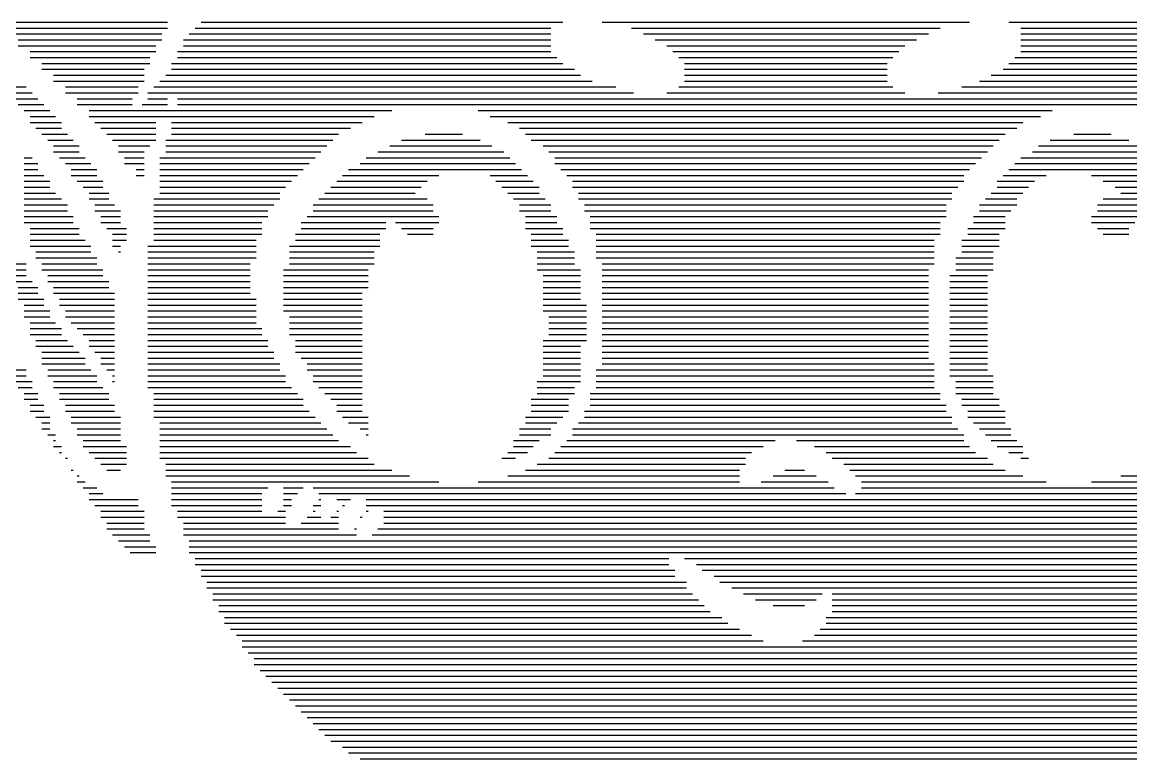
# Model space of a CAD drawing. Header units: inches. Extents: x -5 to 125, y -8 to 83.
# Drawn here: x 66.254 to 71.029, y 30.688 to 33.863 of the extents above; entities that cross this region are included whole.
import ezdxf

# ---------------------------------------------------------------- set-up
doc = ezdxf.new("R2010")
doc.units = ezdxf.units.IN
doc.layers.add('Bottom Overlay', color=54, linetype='Continuous')

msp = doc.modelspace()

# ---------------------------------------------------------------- linework, layer by layer
at = {"layer": 'Bottom Overlay'}
for p, q in [((66.2113, 33.8632), (66.8802, 33.8632)), ((67.0241, 33.8632), (68.582, 33.8632)), ((68.7513, 33.8632), (70.3346, 33.8632)), ((70.5039, 33.8632), (71.757, 33.8632)), ((66.2113, 33.8378), (66.8802, 33.8378)), ((66.2113, 33.8124), (66.8548, 33.8124)), ((66.9733, 33.8124), (68.5312, 33.8124)), ((66.9987, 33.8378), (68.5312, 33.8378)), ((68.8783, 33.8378), (70.2076, 33.8378)), ((68.9291, 33.8124), (70.1568, 33.8124)), ((70.5547, 33.8378), (71.7824, 33.8378)), ((70.5547, 33.8124), (71.8078, 33.8124)), ((66.2367, 33.787), (66.8548, 33.787)), ((66.2367, 33.7616), (66.8294, 33.7616)), ((66.9479, 33.787), (68.5312, 33.787)), ((66.9479, 33.7616), (68.5312, 33.7616)), ((68.9799, 33.787), (70.106, 33.787)), ((69.0307, 33.7616), (70.0552, 33.7616)), ((70.5547, 33.787), (71.8078, 33.787)), ((70.5547, 33.7616), (71.8332, 33.7616)), ((66.2875, 33.7362), (66.8294, 33.7362)), ((66.9225, 33.7362), (68.5312, 33.7362)), ((69.0561, 33.7362), (70.0298, 33.7362)), ((70.5547, 33.7362), (71.8586, 33.7362)), ((66.2875, 33.7108), (66.804, 33.7108)), ((66.3383, 33.6854), (66.804, 33.6854)), ((66.8971, 33.6854), (68.582, 33.6854)), ((66.9225, 33.7108), (68.5566, 33.7108)), ((69.0815, 33.7108), (70.0044, 33.7108)), ((69.1069, 33.6854), (69.979, 33.6854)), ((70.5039, 33.6854), (71.884, 33.6854)), ((70.5293, 33.7108), (71.8586, 33.7108)), ((66.3383, 33.66), (66.7786, 33.66)), ((66.3891, 33.6346), (66.7786, 33.6346)), ((66.8717, 33.6346), (68.6582, 33.6346)), ((66.8971, 33.66), (68.6328, 33.66)), ((69.1069, 33.66), (69.979, 33.66)), ((69.1069, 33.6346), (69.979, 33.6346)), ((70.4277, 33.6346), (71.9094, 33.6346)), ((70.4785, 33.66), (71.884, 33.66)), ((66.1605, 33.5838), (66.2706, 33.5838)), ((66.3891, 33.6092), (66.7786, 33.6092)), ((66.4399, 33.5838), (66.7532, 33.5838)), ((66.8209, 33.5838), (68.8106, 33.5838)), ((66.8463, 33.6092), (68.709, 33.6092)), ((69.0815, 33.5838), (70.0044, 33.5838)), ((69.1069, 33.6092), (69.979, 33.6092)), ((70.3007, 33.5838), (71.9348, 33.5838)), ((70.3769, 33.6092), (71.9094, 33.6092)), ((66.1859, 33.5584), (66.296, 33.5584)), ((66.2113, 33.533), (66.3214, 33.533)), ((66.4399, 33.5584), (66.7532, 33.5584)), ((66.4907, 33.533), (66.7278, 33.533)), ((66.7955, 33.5584), (68.8868, 33.5584)), ((66.7955, 33.533), (66.8802, 33.533)), ((66.9225, 33.533), (71.9602, 33.533)), ((69.0307, 33.5584), (70.0552, 33.5584)), ((70.1991, 33.5584), (71.9602, 33.5584)), ((66.2367, 33.5076), (66.3468, 33.5076)), ((66.2621, 33.4822), (66.3722, 33.4822)), ((66.4907, 33.5076), (66.7278, 33.5076)), ((66.5415, 33.4822), (67.8454, 33.4822)), ((66.7701, 33.5076), (66.8802, 33.5076)), ((66.9225, 33.5076), (71.9602, 33.5076)), ((68.2179, 33.4822), (70.6902, 33.4822)), ((66.2875, 33.4568), (66.3976, 33.4568)), ((66.2875, 33.4314), (66.423, 33.4314)), ((66.5415, 33.4568), (67.7692, 33.4568)), ((66.5669, 33.4314), (66.8294, 33.4314)), ((66.8971, 33.4314), (67.7184, 33.4314)), ((68.2687, 33.4568), (70.6394, 33.4568)), ((68.3449, 33.4314), (70.5632, 33.4314)), ((66.3129, 33.406), (66.423, 33.406)), ((66.3383, 33.3806), (66.4484, 33.3806)), ((66.5923, 33.406), (66.8294, 33.406)), ((66.6177, 33.3806), (66.8294, 33.3806)), ((66.8971, 33.406), (67.6676, 33.406)), ((66.8971, 33.3806), (67.6168, 33.3806)), ((67.9893, 33.3806), (68.1502, 33.3806)), ((68.3957, 33.406), (70.5378, 33.406)), ((68.4211, 33.3806), (70.487, 33.3806)), ((70.7833, 33.3806), (70.9442, 33.3806)), ((66.3637, 33.3552), (66.4738, 33.3552)), ((66.6431, 33.3552), (66.8294, 33.3552)), ((66.8717, 33.3552), (67.5914, 33.3552)), ((67.8877, 33.3552), (68.2264, 33.3552)), ((68.4465, 33.3552), (70.4616, 33.3552)), ((70.6817, 33.3552), (71.0204, 33.3552)), ((66.3891, 33.3298), (66.4992, 33.3298)), ((66.3891, 33.3044), (66.4992, 33.3044)), ((66.6685, 33.3298), (66.804, 33.3298)), ((66.6685, 33.3044), (66.7786, 33.3044)), ((66.8717, 33.3298), (67.566, 33.3298)), ((66.8717, 33.3044), (67.5406, 33.3044)), ((67.7861, 33.3044), (68.328, 33.3044)), ((67.8369, 33.3298), (68.2772, 33.3298)), ((68.4973, 33.3298), (70.4362, 33.3298)), ((68.5227, 33.3044), (70.4108, 33.3044)), ((70.6055, 33.3044), (71.1474, 33.3044)), ((70.6309, 33.3298), (71.0966, 33.3298)), ((66.2621, 33.279), (66.296, 33.279)), ((66.2621, 33.2536), (66.3214, 33.2536)), ((66.4145, 33.279), (66.5246, 33.279)), ((66.4399, 33.2536), (66.55, 33.2536)), ((66.6939, 33.279), (66.7786, 33.279)), ((66.6939, 33.2536), (66.7786, 33.2536)), ((66.8463, 33.279), (67.5152, 33.279)), ((66.8463, 33.2536), (67.4898, 33.2536)), ((67.7099, 33.2536), (68.3788, 33.2536)), ((67.7353, 33.279), (68.3534, 33.279)), ((68.5481, 33.279), (70.3854, 33.279)), ((68.5481, 33.2536), (70.36, 33.2536)), ((70.5293, 33.2536), (71.2236, 33.2536)), ((70.5547, 33.279), (71.1728, 33.279)), ((66.2621, 33.2282), (66.3214, 33.2282)), ((66.2621, 33.2028), (66.3468, 33.2028)), ((66.4653, 33.2282), (66.5754, 33.2282)), ((66.4653, 33.2028), (66.5754, 33.2028)), ((66.7447, 33.2282), (66.7786, 33.2282)), ((66.7447, 33.2028), (66.7786, 33.2028)), ((66.8463, 33.2282), (67.4644, 33.2282)), ((66.8463, 33.2028), (67.439, 33.2028)), ((67.6337, 33.2028), (68.0486, 33.2028)), ((67.6591, 33.2282), (68.4042, 33.2282)), ((68.2687, 33.2028), (68.4296, 33.2028)), ((68.5735, 33.2282), (70.3346, 33.2282)), ((68.5989, 33.2028), (70.3092, 33.2028)), ((70.4785, 33.2028), (70.6648, 33.2028)), ((70.5039, 33.2282), (71.249, 33.2282)), ((70.8595, 33.2028), (71.2744, 33.2028)), ((66.2621, 33.1774), (66.3722, 33.1774)), ((66.2621, 33.152), (66.3722, 33.152)), ((66.4907, 33.1774), (66.6008, 33.1774)), ((66.5161, 33.152), (66.6008, 33.152)), ((66.8463, 33.1774), (67.4136, 33.1774)), ((66.8463, 33.152), (67.3882, 33.152)), ((67.5829, 33.152), (67.9724, 33.152)), ((67.6083, 33.1774), (67.9978, 33.1774)), ((68.2941, 33.1774), (68.455, 33.1774)), ((68.3195, 33.152), (68.4804, 33.152)), ((68.6243, 33.1774), (70.3092, 33.1774)), ((68.6243, 33.152), (70.2838, 33.152)), ((70.4531, 33.1774), (70.614, 33.1774)), ((70.4531, 33.152), (70.5886, 33.152)), ((70.9103, 33.1774), (71.2998, 33.1774)), ((70.9611, 33.152), (71.3252, 33.152)), ((66.2621, 33.1266), (66.3976, 33.1266)), ((66.2621, 33.1012), (66.423, 33.1012)), ((66.5415, 33.1266), (66.6262, 33.1266)), ((66.5415, 33.1012), (66.6262, 33.1012)), ((66.8209, 33.1012), (67.3628, 33.1012)), ((66.8463, 33.1266), (67.3628, 33.1266)), ((67.5321, 33.1012), (67.9978, 33.1012)), ((67.5575, 33.1266), (67.947, 33.1266)), ((68.3449, 33.1266), (68.4804, 33.1266)), ((68.3703, 33.1012), (68.5058, 33.1012)), ((68.6497, 33.1266), (70.2584, 33.1266)), ((68.6497, 33.1012), (70.2584, 33.1012)), ((70.4023, 33.1012), (70.5378, 33.1012)), ((70.4277, 33.1266), (70.5632, 33.1266)), ((70.9103, 33.1012), (71.376, 33.1012)), ((70.9865, 33.1266), (71.3506, 33.1266)), ((66.2621, 33.0758), (66.4484, 33.0758)), ((66.2621, 33.0504), (66.4484, 33.0504)), ((66.5669, 33.0758), (66.6516, 33.0758)), ((66.5669, 33.0504), (66.677, 33.0504)), ((66.8209, 33.0758), (67.3374, 33.0758)), ((66.8209, 33.0504), (67.312, 33.0504)), ((67.5067, 33.0758), (68.0232, 33.0758)), ((67.5067, 33.0504), (68.0232, 33.0504)), ((68.3957, 33.0758), (68.5312, 33.0758)), ((68.3957, 33.0504), (68.5312, 33.0504)), ((68.6751, 33.0758), (70.233, 33.0758)), ((68.6751, 33.0504), (70.233, 33.0504)), ((70.3769, 33.0758), (70.5378, 33.0758)), ((70.3769, 33.0504), (70.5124, 33.0504)), ((70.8849, 33.0758), (71.4014, 33.0758)), ((70.8849, 33.0504), (71.4268, 33.0504)), ((66.2621, 33.025), (66.4738, 33.025)), ((66.2621, 32.9996), (66.4738, 32.9996)), ((66.5923, 33.025), (66.677, 33.025)), ((66.5923, 32.9996), (66.677, 32.9996)), ((66.8209, 33.025), (67.312, 33.025)), ((66.8209, 32.9996), (67.2866, 32.9996)), ((67.4559, 32.9996), (67.82, 32.9996)), ((67.4813, 33.025), (68.0486, 33.025)), ((67.8623, 32.9996), (68.0486, 32.9996)), ((68.4211, 33.025), (68.5566, 33.025)), ((68.4211, 32.9996), (68.5566, 32.9996)), ((68.7005, 33.025), (70.233, 33.025)), ((68.7005, 32.9996), (70.2076, 32.9996)), ((70.3515, 33.025), (70.487, 33.025)), ((70.3515, 32.9996), (70.487, 32.9996)), ((70.8595, 33.025), (71.4268, 33.025)), ((70.8595, 32.9996), (71.0458, 32.9996)), ((66.2875, 32.9742), (66.4992, 32.9742)), ((66.6177, 32.9742), (66.7024, 32.9742)), ((66.8209, 32.9742), (67.2866, 32.9742)), ((67.4559, 32.9742), (67.82, 32.9742)), ((67.8877, 32.9742), (68.0232, 32.9742)), ((68.4211, 32.9742), (68.582, 32.9742)), ((68.7005, 32.9742), (70.2076, 32.9742)), ((70.3261, 32.9742), (70.487, 32.9742)), ((70.8849, 32.9742), (71.0204, 32.9742)), ((66.2875, 32.9488), (66.4992, 32.9488)), ((66.2875, 32.9234), (66.5246, 32.9234)), ((66.6431, 32.9488), (66.7024, 32.9488)), ((66.6431, 32.9234), (66.7024, 32.9234)), ((66.8209, 32.9488), (67.2866, 32.9488)), ((66.8209, 32.9234), (67.2612, 32.9234)), ((67.4305, 32.9488), (67.7946, 32.9488)), ((67.4305, 32.9234), (67.7946, 32.9234)), ((67.9131, 32.9488), (68.0232, 32.9488)), ((68.4465, 32.9488), (68.582, 32.9488)), ((68.4465, 32.9234), (68.6074, 32.9234)), ((68.7259, 32.9488), (70.2076, 32.9488)), ((68.7259, 32.9234), (70.1822, 32.9234)), ((70.3007, 32.9234), (70.4616, 32.9234)), ((70.3261, 32.9488), (70.4616, 32.9488)), ((70.9103, 32.9488), (71.0204, 32.9488)), ((66.2875, 32.898), (66.55, 32.898)), ((66.3129, 32.8726), (66.55, 32.8726)), ((66.6431, 32.898), (66.677, 32.898)), ((66.6685, 32.8726), (66.677, 32.8726)), ((66.7955, 32.898), (67.2612, 32.898)), ((66.7955, 32.8726), (67.2612, 32.8726)), ((67.4051, 32.898), (67.7946, 32.898)), ((67.4051, 32.8726), (67.7692, 32.8726)), ((68.4465, 32.898), (68.6074, 32.898)), ((68.4719, 32.8726), (68.6328, 32.8726)), ((68.7259, 32.898), (70.1822, 32.898)), ((68.7259, 32.8726), (70.1822, 32.8726)), ((70.3007, 32.898), (70.4616, 32.898)), ((70.3007, 32.8726), (70.4362, 32.8726)), ((66.1859, 32.8218), (66.2706, 32.8218)), ((66.3129, 32.8472), (66.5754, 32.8472)), ((66.3383, 32.8218), (66.5754, 32.8218)), ((66.7955, 32.8472), (67.2612, 32.8472)), ((66.7955, 32.8218), (67.2358, 32.8218)), ((67.4051, 32.8472), (67.7692, 32.8472)), ((67.4051, 32.8218), (67.7692, 32.8218)), ((68.4719, 32.8472), (68.6328, 32.8472)), ((68.4719, 32.8218), (68.6328, 32.8218)), ((68.7259, 32.8472), (70.1822, 32.8472)), ((68.7513, 32.8218), (70.1822, 32.8218)), ((70.2753, 32.8472), (70.4362, 32.8472)), ((70.2753, 32.8218), (70.4362, 32.8218)), ((66.1859, 32.7964), (66.2706, 32.7964)), ((66.2113, 32.771), (66.2706, 32.771)), ((66.3383, 32.7964), (66.6008, 32.7964)), ((66.3637, 32.771), (66.6008, 32.771)), ((66.7955, 32.7964), (67.2358, 32.7964)), ((66.7955, 32.771), (67.2358, 32.771)), ((67.3797, 32.7964), (67.7438, 32.7964)), ((67.3797, 32.771), (67.7438, 32.771)), ((68.4719, 32.7964), (68.6582, 32.7964)), ((68.4973, 32.771), (68.6582, 32.771)), ((68.7513, 32.7964), (70.1568, 32.7964)), ((68.7513, 32.771), (70.1568, 32.771)), ((70.2499, 32.771), (70.4108, 32.771)), ((70.2753, 32.7964), (70.4362, 32.7964)), ((66.2113, 32.7456), (66.296, 32.7456)), ((66.2367, 32.7202), (66.3214, 32.7202)), ((66.3637, 32.7456), (66.6262, 32.7456)), ((66.3891, 32.7202), (66.6262, 32.7202)), ((66.7955, 32.7456), (67.2358, 32.7456)), ((66.7955, 32.7202), (67.2358, 32.7202)), ((67.3797, 32.7456), (67.7438, 32.7456)), ((67.3797, 32.7202), (67.7438, 32.7202)), ((68.4973, 32.7456), (68.6582, 32.7456)), ((68.4973, 32.7202), (68.6582, 32.7202)), ((68.7513, 32.7456), (70.1568, 32.7456)), ((68.7513, 32.7202), (70.1568, 32.7202)), ((70.2499, 32.7456), (70.4108, 32.7456)), ((70.2499, 32.7202), (70.4108, 32.7202)), ((66.2367, 32.6948), (66.3214, 32.6948)), ((66.2367, 32.6694), (66.3468, 32.6694)), ((66.3891, 32.6948), (66.6516, 32.6948)), ((66.4145, 32.6694), (66.6516, 32.6694)), ((66.7955, 32.6948), (67.2358, 32.6948)), ((66.7955, 32.6694), (67.2612, 32.6694)), ((67.3797, 32.6948), (67.7184, 32.6948)), ((67.3797, 32.6694), (67.7184, 32.6694)), ((68.4973, 32.6948), (68.6582, 32.6948)), ((68.4973, 32.6694), (68.6582, 32.6694)), ((68.7513, 32.6948), (70.1568, 32.6948)), ((68.7513, 32.6694), (70.1568, 32.6694)), ((70.2499, 32.6948), (70.4108, 32.6948)), ((70.2499, 32.6694), (70.4108, 32.6694)), ((66.2621, 32.644), (66.3468, 32.644)), ((66.2621, 32.6186), (66.3722, 32.6186)), ((66.4145, 32.644), (66.6516, 32.644)), ((66.4399, 32.6186), (66.6516, 32.6186)), ((66.7955, 32.644), (67.2612, 32.644)), ((66.7955, 32.6186), (67.2612, 32.6186)), ((67.3797, 32.644), (67.7184, 32.644)), ((67.3797, 32.6186), (67.7184, 32.6186)), ((68.4973, 32.644), (68.6836, 32.644)), ((68.4973, 32.6186), (68.6836, 32.6186)), ((68.7513, 32.644), (70.1568, 32.644)), ((68.7513, 32.6186), (70.1568, 32.6186)), ((70.2499, 32.644), (70.4108, 32.644)), ((70.2499, 32.6186), (70.4108, 32.6186)), ((66.2621, 32.5932), (66.3722, 32.5932)), ((66.2875, 32.5678), (66.3976, 32.5678)), ((66.4399, 32.5932), (66.6516, 32.5932)), ((66.4653, 32.5678), (66.6516, 32.5678)), ((66.7955, 32.5932), (67.2612, 32.5932)), ((66.7955, 32.5678), (67.2612, 32.5678)), ((67.4051, 32.5932), (67.7184, 32.5932)), ((67.4051, 32.5678), (67.7184, 32.5678)), ((68.5227, 32.5932), (68.6836, 32.5932)), ((68.5227, 32.5678), (68.6836, 32.5678)), ((68.7513, 32.5932), (70.1568, 32.5932)), ((68.7513, 32.5678), (70.1568, 32.5678)), ((70.2499, 32.5932), (70.4108, 32.5932)), ((70.2499, 32.5678), (70.4108, 32.5678)), ((66.2875, 32.5424), (66.423, 32.5424)), ((66.4907, 32.5424), (66.6516, 32.5424)), ((66.7955, 32.5424), (67.2866, 32.5424)), ((67.4051, 32.5424), (67.7184, 32.5424)), ((68.5227, 32.5424), (68.6836, 32.5424)), ((68.7513, 32.5424), (70.1568, 32.5424)), ((70.2499, 32.5424), (70.4108, 32.5424)), ((66.2875, 32.517), (66.423, 32.517)), ((66.3129, 32.4916), (66.4484, 32.4916)), ((66.5161, 32.517), (66.6516, 32.517)), ((66.5415, 32.4916), (66.6516, 32.4916)), ((66.7955, 32.517), (67.2866, 32.517)), ((66.7955, 32.4916), (67.312, 32.4916)), ((67.4051, 32.517), (67.7184, 32.517)), ((67.4305, 32.4916), (67.7184, 32.4916)), ((68.4973, 32.4916), (68.6836, 32.4916)), ((68.5227, 32.517), (68.6836, 32.517)), ((68.7513, 32.517), (70.1568, 32.517)), ((68.7513, 32.4916), (70.1568, 32.4916)), ((70.2499, 32.517), (70.4108, 32.517)), ((70.2499, 32.4916), (70.4108, 32.4916)), ((66.3129, 32.4662), (66.4738, 32.4662)), ((66.3383, 32.4408), (66.4992, 32.4408)), ((66.5415, 32.4662), (66.6516, 32.4662)), ((66.5669, 32.4408), (66.6516, 32.4408)), ((66.7955, 32.4662), (67.312, 32.4662)), ((66.7955, 32.4408), (67.3374, 32.4408)), ((67.4305, 32.4662), (67.7184, 32.4662)), ((67.4305, 32.4408), (67.7184, 32.4408)), ((68.4973, 32.4662), (68.6582, 32.4662)), ((68.4973, 32.4408), (68.6582, 32.4408)), ((68.7513, 32.4662), (70.1568, 32.4662)), ((68.7513, 32.4408), (70.1568, 32.4408)), ((70.2499, 32.4662), (70.4108, 32.4662)), ((70.2499, 32.4408), (70.4108, 32.4408)), ((66.3383, 32.4154), (66.5246, 32.4154)), ((66.3383, 32.39), (66.5246, 32.39)), ((66.5923, 32.4154), (66.6516, 32.4154)), ((66.5923, 32.39), (66.6516, 32.39)), ((66.7955, 32.4154), (67.3374, 32.4154)), ((66.7955, 32.39), (67.3628, 32.39)), ((67.4559, 32.4154), (67.7184, 32.4154)), ((67.4813, 32.39), (67.7184, 32.39)), ((68.4973, 32.4154), (68.6582, 32.4154)), ((68.4973, 32.39), (68.6582, 32.39)), ((68.7513, 32.4154), (70.1568, 32.4154)), ((68.7513, 32.39), (70.1822, 32.39)), ((70.2499, 32.4154), (70.4108, 32.4154)), ((70.2499, 32.39), (70.4108, 32.39)), ((66.1859, 32.3646), (66.2706, 32.3646)), ((66.1859, 32.3392), (66.2706, 32.3392)), ((66.3637, 32.3646), (66.55, 32.3646)), ((66.3637, 32.3392), (66.5754, 32.3392)), ((66.6177, 32.3646), (66.6516, 32.3646)), ((66.6431, 32.3392), (66.6516, 32.3392)), ((66.7955, 32.3646), (67.3628, 32.3646)), ((66.7955, 32.3392), (67.3882, 32.3392)), ((67.4813, 32.3646), (67.7184, 32.3646)), ((67.5067, 32.3392), (67.7184, 32.3392)), ((68.4973, 32.3646), (68.6582, 32.3646)), ((68.4973, 32.3392), (68.6582, 32.3392)), ((68.7259, 32.3646), (70.1822, 32.3646)), ((68.7259, 32.3392), (70.1822, 32.3392)), ((70.2499, 32.3646), (70.4108, 32.3646)), ((70.2499, 32.3392), (70.4362, 32.3392)), ((66.2113, 32.3138), (66.296, 32.3138)), ((66.2367, 32.2884), (66.296, 32.2884)), ((66.3891, 32.3138), (66.5754, 32.3138)), ((66.3891, 32.2884), (66.6008, 32.2884)), ((66.6431, 32.3138), (66.6516, 32.3138)), ((66.7955, 32.3138), (67.3882, 32.3138)), ((66.7955, 32.2884), (67.4136, 32.2884)), ((67.5067, 32.3138), (67.7184, 32.3138)), ((67.5321, 32.2884), (67.7184, 32.2884)), ((68.4719, 32.3138), (68.6582, 32.3138)), ((68.4719, 32.2884), (68.6328, 32.2884)), ((68.7259, 32.3138), (70.1822, 32.3138)), ((68.7259, 32.2884), (70.1822, 32.2884)), ((70.2753, 32.3138), (70.4362, 32.3138)), ((70.2753, 32.2884), (70.4362, 32.2884)), ((66.2621, 32.263), (66.3214, 32.263)), ((66.2621, 32.2376), (66.3214, 32.2376)), ((66.4145, 32.263), (66.6262, 32.263)), ((66.4145, 32.2376), (66.6262, 32.2376)), ((66.8209, 32.263), (67.439, 32.263)), ((66.8209, 32.2376), (67.4644, 32.2376)), ((67.5575, 32.263), (67.7184, 32.263)), ((67.5829, 32.2376), (67.7184, 32.2376)), ((68.4465, 32.2376), (68.6074, 32.2376)), ((68.4719, 32.263), (68.6328, 32.263)), ((68.7005, 32.263), (70.2076, 32.263)), ((68.7005, 32.2376), (70.2076, 32.2376)), ((70.2753, 32.263), (70.4362, 32.263)), ((70.3007, 32.2376), (70.4616, 32.2376)), ((66.2875, 32.2122), (66.3468, 32.2122)), ((66.2875, 32.1868), (66.3468, 32.1868)), ((66.4399, 32.2122), (66.6516, 32.2122)), ((66.4399, 32.1868), (66.6516, 32.1868)), ((66.8209, 32.2122), (67.4644, 32.2122)), ((66.8209, 32.1868), (67.4898, 32.1868)), ((67.6083, 32.2122), (67.7184, 32.2122)), ((67.6083, 32.1868), (67.7184, 32.1868)), ((68.4465, 32.2122), (68.6074, 32.2122)), ((68.4465, 32.1868), (68.6074, 32.1868)), ((68.6751, 32.1868), (70.233, 32.1868)), ((68.7005, 32.2122), (70.233, 32.2122)), ((70.3007, 32.2122), (70.4616, 32.2122)), ((70.3261, 32.1868), (70.487, 32.1868)), ((66.3129, 32.1614), (66.3722, 32.1614)), ((66.4653, 32.1614), (66.677, 32.1614)), ((66.8209, 32.1614), (67.5152, 32.1614)), ((67.6337, 32.1614), (67.7438, 32.1614)), ((68.4211, 32.1614), (68.582, 32.1614)), ((68.6751, 32.1614), (70.2584, 32.1614)), ((70.3261, 32.1614), (70.487, 32.1614)), ((66.3383, 32.136), (66.3722, 32.136)), ((66.3383, 32.1106), (66.3722, 32.1106)), ((66.4653, 32.136), (66.677, 32.136)), ((66.4907, 32.1106), (66.677, 32.1106)), ((66.8463, 32.136), (67.5406, 32.136)), ((66.8463, 32.1106), (67.566, 32.1106)), ((67.6591, 32.136), (67.7438, 32.136)), ((67.7099, 32.1106), (67.7438, 32.1106)), ((68.3957, 32.1106), (68.5312, 32.1106)), ((68.4211, 32.136), (68.5566, 32.136)), ((68.6243, 32.1106), (70.2838, 32.1106)), ((68.6497, 32.136), (70.2584, 32.136)), ((70.3515, 32.136), (70.487, 32.136)), ((70.3769, 32.1106), (70.5124, 32.1106)), ((66.3637, 32.0852), (66.3976, 32.0852)), ((66.3891, 32.0598), (66.3976, 32.0598)), ((66.4907, 32.0852), (66.677, 32.0852)), ((66.5161, 32.0598), (66.677, 32.0598)), ((66.8463, 32.0852), (67.5914, 32.0852)), ((66.8463, 32.0598), (67.6168, 32.0598)), ((67.7353, 32.0852), (67.7438, 32.0852)), ((68.3703, 32.0598), (68.4804, 32.0598)), ((68.3957, 32.0852), (68.5312, 32.0852)), ((68.5989, 32.0598), (69.4964, 32.0598)), ((68.6243, 32.0852), (70.3092, 32.0852)), ((69.5895, 32.0598), (70.3092, 32.0598)), ((70.4023, 32.0852), (70.5124, 32.0852)), ((70.4277, 32.0598), (70.5378, 32.0598)), ((66.3891, 32.0344), (66.423, 32.0344)), ((66.4145, 32.009), (66.423, 32.009)), ((66.5161, 32.0344), (66.7024, 32.0344)), ((66.5415, 32.009), (66.7024, 32.009)), ((66.8463, 32.0344), (67.6676, 32.0344)), ((66.8463, 32.009), (67.693, 32.009)), ((68.3449, 32.009), (68.4296, 32.009)), ((68.3703, 32.0344), (68.455, 32.0344)), ((68.5481, 32.009), (69.3948, 32.009)), ((68.5735, 32.0344), (69.4456, 32.0344)), ((69.6657, 32.0344), (70.3346, 32.0344)), ((69.7165, 32.009), (70.36, 32.009)), ((70.4531, 32.0344), (70.5632, 32.0344)), ((70.5039, 32.009), (70.5632, 32.009)), ((66.4399, 31.9836), (66.4484, 31.9836)), ((66.5669, 31.9836), (66.7024, 31.9836)), ((66.5923, 31.9582), (66.7024, 31.9582)), ((66.8463, 31.9836), (67.7438, 31.9836)), ((66.8717, 31.9582), (67.7692, 31.9582)), ((68.3195, 31.9836), (68.3788, 31.9836)), ((68.4719, 31.9582), (69.3694, 31.9582)), ((68.5227, 31.9836), (69.3694, 31.9836)), ((69.7419, 31.9836), (70.4108, 31.9836)), ((69.7927, 31.9582), (70.4362, 31.9582)), ((70.5547, 31.9836), (70.5886, 31.9836)), ((66.4653, 31.9328), (66.4738, 31.9328)), ((66.4907, 31.9074), (66.4992, 31.9074)), ((66.6177, 31.9328), (66.677, 31.9328)), ((66.8717, 31.9328), (67.8454, 31.9328)), ((66.8717, 31.9074), (67.9216, 31.9074)), ((68.3449, 31.9074), (69.344, 31.9074)), ((68.4211, 31.9328), (69.344, 31.9328)), ((69.4879, 31.9074), (69.6742, 31.9074)), ((69.5387, 31.9328), (69.6234, 31.9328)), ((69.8181, 31.9328), (70.487, 31.9328)), ((69.8435, 31.9074), (70.5632, 31.9074)), ((70.9865, 31.9074), (72.0364, 31.9074)), ((66.4907, 31.882), (66.5246, 31.882)), ((66.5161, 31.8566), (66.5754, 31.8566)), ((66.8971, 31.882), (68.0486, 31.882)), ((66.8971, 31.8566), (67.312, 31.8566)), ((67.3797, 31.8566), (67.4644, 31.8566)), ((67.5067, 31.8566), (69.7504, 31.8566)), ((68.2179, 31.882), (69.344, 31.882)), ((69.4371, 31.882), (69.725, 31.882)), ((69.8689, 31.882), (70.6648, 31.882)), ((69.8689, 31.8566), (71.503, 31.8566)), ((70.8595, 31.882), (72.0364, 31.882)), ((66.5415, 31.8312), (66.6008, 31.8312)), ((66.5415, 31.8058), (66.7532, 31.8058)), ((66.8971, 31.8312), (67.2866, 31.8312)), ((66.8971, 31.8058), (67.2866, 31.8058)), ((67.3797, 31.8312), (67.439, 31.8312)), ((67.3797, 31.8058), (67.4136, 31.8058)), ((67.5321, 31.8312), (69.8012, 31.8312)), ((67.5321, 31.8058), (67.5406, 31.8058)), ((67.6083, 31.8058), (67.6676, 31.8058)), ((67.7353, 31.8058), (71.2998, 31.8058)), ((69.8435, 31.8312), (71.503, 31.8312)), ((66.5669, 31.7804), (66.7532, 31.7804)), ((66.8971, 31.7804), (67.2866, 31.7804)), ((67.3797, 31.7804), (67.4136, 31.7804)), ((67.5067, 31.7804), (67.5406, 31.7804)), ((67.6337, 31.7804), (67.6422, 31.7804)), ((67.7353, 31.7804), (71.2998, 31.7804)), ((66.5923, 31.755), (66.7786, 31.755)), ((66.5923, 31.7296), (66.7786, 31.7296)), ((66.9225, 31.755), (67.2866, 31.755)), ((66.9225, 31.7296), (67.3882, 31.7296)), ((67.3543, 31.755), (67.3882, 31.755)), ((67.4813, 31.7296), (67.5406, 31.7296)), ((67.5067, 31.755), (67.5152, 31.755)), ((67.5829, 31.7296), (67.6168, 31.7296)), ((67.6083, 31.755), (67.6168, 31.755)), ((67.7099, 31.7296), (67.7184, 31.7296)), ((67.7353, 31.755), (67.7438, 31.755)), ((67.8115, 31.755), (71.2236, 31.755)), ((67.8115, 31.7296), (71.2236, 31.7296)), ((66.6177, 31.7042), (66.7786, 31.7042)), ((66.6177, 31.6788), (66.7786, 31.6788)), ((66.9479, 31.7042), (67.3882, 31.7042)), ((66.9479, 31.6788), (67.6168, 31.6788)), ((67.4559, 31.7042), (67.6168, 31.7042)), ((67.6845, 31.6788), (67.693, 31.6788)), ((67.7861, 31.6788), (71.249, 31.6788)), ((67.8115, 31.7042), (71.2236, 31.7042)), ((66.6431, 31.6534), (66.804, 31.6534)), ((66.6685, 31.628), (66.804, 31.628)), ((66.9479, 31.6534), (67.693, 31.6534)), ((66.9733, 31.628), (71.9856, 31.628)), ((67.7607, 31.6534), (71.2744, 31.6534)), ((66.6939, 31.6026), (66.8294, 31.6026)), ((66.7193, 31.5772), (66.8294, 31.5772)), ((66.9733, 31.6026), (71.9856, 31.6026)), ((66.9733, 31.5772), (71.9602, 31.5772)), ((66.9987, 31.5518), (69.0392, 31.5518)), ((66.9987, 31.5264), (69.0392, 31.5264)), ((69.1069, 31.5518), (71.9602, 31.5518)), ((69.1577, 31.5264), (71.9348, 31.5264)), ((67.0241, 31.501), (69.0646, 31.501)), ((67.0241, 31.4756), (69.0646, 31.4756)), ((69.1831, 31.501), (71.9348, 31.501)), ((69.2339, 31.4756), (71.9348, 31.4756)), ((67.0495, 31.4502), (69.1154, 31.4502)), ((67.0495, 31.4248), (69.1154, 31.4248)), ((69.2593, 31.4502), (71.9094, 31.4502)), ((69.3101, 31.4248), (71.9094, 31.4248)), ((67.0749, 31.3994), (69.1408, 31.3994)), ((67.0749, 31.374), (69.1662, 31.374)), ((69.3609, 31.3994), (69.6996, 31.3994)), ((69.4117, 31.374), (69.6742, 31.374)), ((69.7419, 31.3994), (71.884, 31.3994)), ((69.7419, 31.374), (71.884, 31.374)), ((67.1003, 31.3486), (69.1916, 31.3486)), ((69.4879, 31.3486), (69.6234, 31.3486)), ((69.7419, 31.3486), (71.8586, 31.3486)), ((67.1003, 31.3232), (69.217, 31.3232)), ((67.1257, 31.2978), (69.2678, 31.2978)), ((69.7165, 31.2978), (71.8332, 31.2978)), ((69.7419, 31.3232), (71.8332, 31.3232)), ((67.1257, 31.2724), (69.2932, 31.2724)), ((67.1511, 31.247), (69.344, 31.247)), ((69.6911, 31.247), (71.7824, 31.247)), ((69.7165, 31.2724), (71.8078, 31.2724)), ((67.1765, 31.2216), (69.3948, 31.2216)), ((67.2019, 31.1962), (69.4456, 31.1962)), ((69.6149, 31.1962), (71.757, 31.1962)), ((69.6657, 31.2216), (71.7824, 31.2216)), ((67.2019, 31.1708), (71.7316, 31.1708)), ((67.2273, 31.1454), (71.7316, 31.1454)), ((67.2527, 31.12), (71.7062, 31.12)), ((67.2527, 31.0946), (71.6808, 31.0946)), ((67.2781, 31.0692), (71.6554, 31.0692)), ((67.3035, 31.0438), (71.63, 31.0438)), ((67.3289, 31.0184), (71.6046, 31.0184)), ((67.3543, 30.993), (71.5792, 30.993)), ((67.3797, 30.9676), (71.5538, 30.9676)), ((67.4051, 30.9422), (71.5284, 30.9422)), ((67.4305, 30.9168), (71.503, 30.9168)), ((67.4559, 30.8914), (71.4776, 30.8914)), ((67.4813, 30.866), (71.4522, 30.866)), ((67.5067, 30.8406), (71.4268, 30.8406)), ((67.5321, 30.8152), (71.4014, 30.8152)), ((67.5575, 30.7898), (71.3506, 30.7898)), ((67.5829, 30.7644), (71.3252, 30.7644)), ((67.6337, 30.739), (71.2744, 30.739)), ((67.6591, 30.7136), (71.249, 30.7136)), ((67.7099, 30.6882), (71.1982, 30.6882))]:
    msp.add_line(p, q, dxfattribs=at)

doc.saveas('drawing.dxf')
